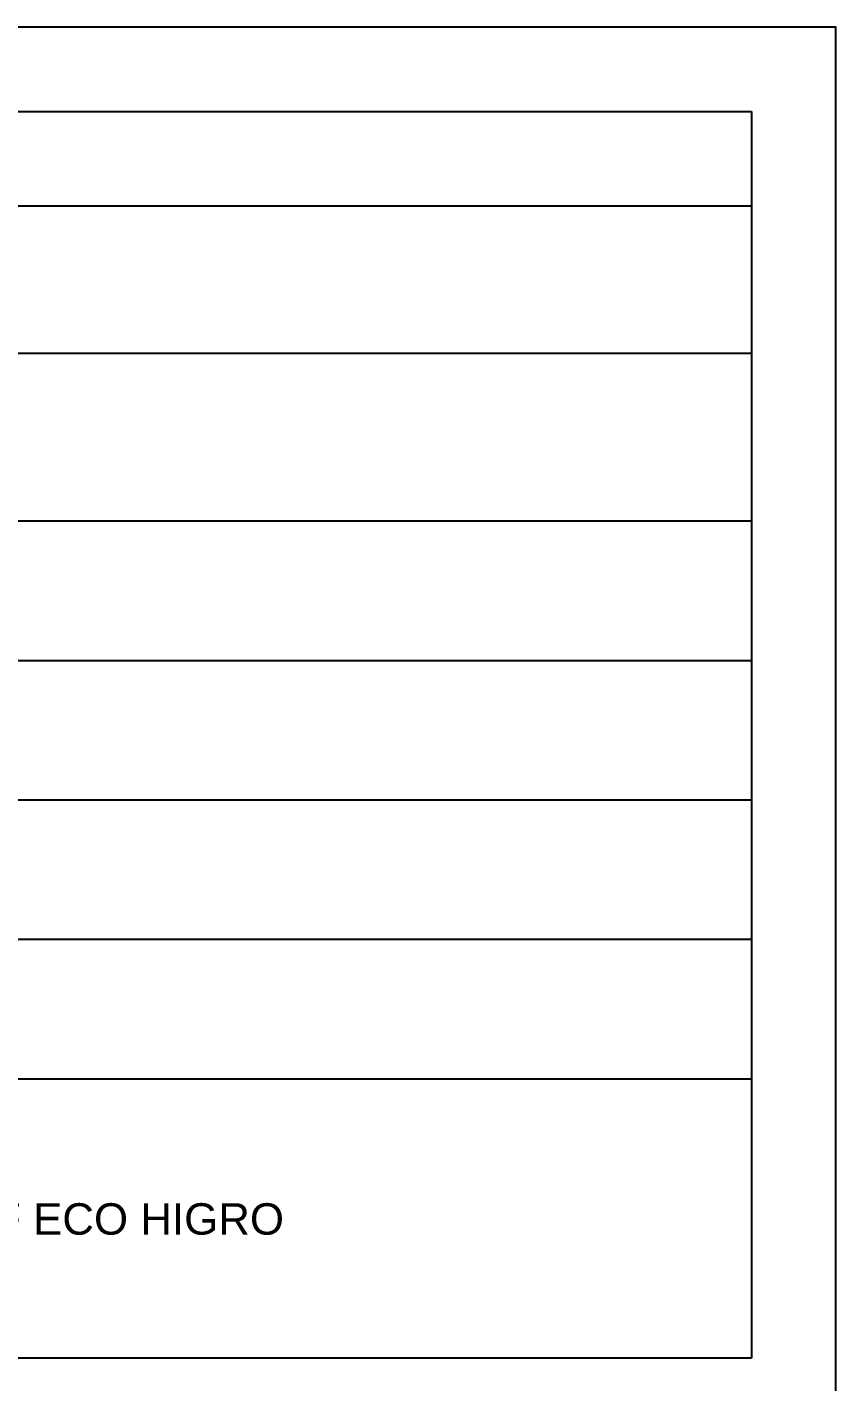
# Model space of a CAD drawing. Header units: millimetres. Extents: x 441156 to 441876, y 4514765 to 4515211.
# Drawn here: x 441322.035 to 441324.909, y 4514933.888 to 4514938.704 of the extents above; entities that cross this region are included whole.
import ezdxf

# ---------------------------------------------------------------- set-up
doc = ezdxf.new("R2010")
doc.units = ezdxf.units.MM
doc.linetypes.add('CONTINUA', pattern=[0])
doc.layers.add('01_cartela', color=6, linetype='Continuous', plot=False)
for name, color, linetype in [('01_textos', 7, 'Continuous'), ('CALEFAC_NOTAS', 7, 'Continuous'), ('VENTILACIÓN NOTAS', 7, 'Continuous')]:
    doc.layers.add(name, color=color, linetype=linetype)
doc.styles.add('Estilo1', font='swissel.ttf')

msp = doc.modelspace()

# ---------------------------------------------------------------- linework, layer by layer
at = {"layer": '01_cartela', "color": 3}
msp.add_lwpolyline([(441294.27109342, 4514938.70368948), (441294.27109342, 4514917.16866547), (441324.90908148, 4514917.16866547), (441324.90908148, 4514938.70368948)], close=True, dxfattribs=at)
at = {"layer": 'CALEFAC_NOTAS', "linetype": 'CONTINUA'}
for p, q in [((441317.70554165, 4514938.40368948), (441324.60908148, 4514938.40368948)), ((441324.60908148, 4514938.40368948), (441324.60908148, 4514938.06826848)), ((441317.70554165, 4514938.06826848), (441324.60908148, 4514938.06826848)), ((441324.60908148, 4514938.06826848), (441324.60908148, 4514933.97215931)), ((441324.60908148, 4514933.97215931), (441317.70554165, 4514933.97215931))]:
    msp.add_line(p, q, dxfattribs=at)
at = {"layer": 'VENTILACIÓN NOTAS', "color": 5}
for p, q in [((441317.70554165, 4514937.5441558), (441324.60908148, 4514937.5441558)), ((441317.70554165, 4514936.94880221), (441324.60908148, 4514936.94880221)), ((441317.70554165, 4514936.45269506), (441324.60908148, 4514936.45269506)), ((441317.70554165, 4514935.95658791), (441324.60908148, 4514935.95658791)), ((441324.60908148, 4514935.46048076), (441317.70554165, 4514935.46048076)), ((441324.60908148, 4514934.96437361), (441317.70554165, 4514934.96437361))]:
    msp.add_line(p, q, dxfattribs=at)

# ---------------------------------------------------------------- texts
at = {"layer": '01_textos', "color": 5, "style": 'Estilo1'}
msp.add_text('EQUIPO VENTILACIÓN MECÁNICA SIBER SF ECO HIGRO', height=0.1115610713, dxfattribs=at).set_placement((441318.70547703, 4514934.41132513))

doc.saveas('drawing.dxf')
